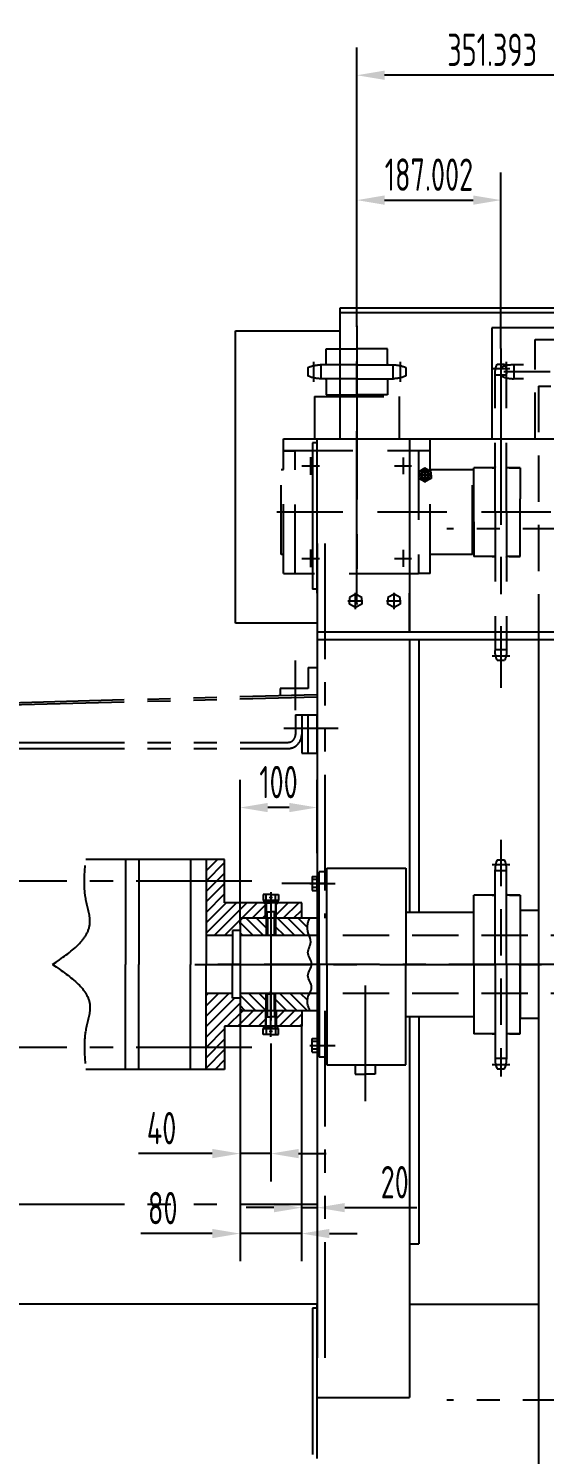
# Model space of a CAD drawing. Header units: millimetres. Extents: x 0 to 10092, y -1 to 7128.
# Drawn here: x 1129 to 1799, y 1166 to 3015 of the extents above; entities that cross this region are included whole.
import ezdxf

# ---------------------------------------------------------------- set-up
doc = ezdxf.new("R2010")
doc.units = ezdxf.units.MM
doc.header["$LTSCALE"] = 120
for name, pattern in [('F', [0.75, 0.5, -0.25]), ('G', [2, 1.25, -0.25, 0.25, -0.25]), ('K', [2.5, 1.25, -0.25, 0.25, -0.25, 0.25, -0.25])]:
    doc.linetypes.add(name, pattern=pattern)
for name, color, linetype in [('01', 7, 'Continuous'), ('02', 1, 'Continuous'), ('04', 2, 'F'), ('05', 4, 'G'), ('07', 6, 'K'), ('08', 1, 'Continuous')]:
    doc.layers.add(name, color=color, linetype=linetype)
doc.styles.get("Standard").update_dxf_attribs({"font": 'isocp', "width": 0.707, "bigfont": 'intecad.shx'})
doc.dimstyles.new('INTE', dxfattribs={"dimscale": 12, "dimtxt": 3.5, "dimasz": 3, "dimexe": 3, "dimexo": 0, "dimgap": 1, "dimtad": 1, "dimdec": 3, "dimdsep": 46, "dimtxsty": 'Standard', "dimcen": 0, "dimclrd": 1, "dimclre": 1, "dimclrt": 3, "dimaunit": 1, "dimadec": 0, "dimazin": 0, "dimtfac": 1, "dimtdec": 3, "dimtmove": 0, "dimatfit": 0, "dimfxl": 3, "dimarcsym": 0})

# ---------------------------------------------------------------- blocks, each defined once
blk = doc.blocks.new('*U59')
at = {"layer": '01'}
for p, q in [((0, 8.9), (-8, 4.3)), ((-8, 4.3), (-8, 0)), ((-8, -4.3), (-8, 0)), ((8, 4.3), (0, 8.9)), ((8, 0), (8, 4.3)), ((0, -8.9), (-8, -4.3)), ((8, -4.3), (0, -8.9)), ((8, 0), (8, -4.3))]:
    blk.add_line(p, q, dxfattribs=at)
blk.add_circle((0, 0), 4, dxfattribs=at)
at = {"layer": '02'}
blk.add_arc((0, 0), 5, 265.8682, 183.1341, dxfattribs=at)
at = {"layer": '05'}
for p, q in [((8.6, 0), (-8.8, 0)), ((0, 9.4), (0, -9.4))]:
    blk.add_line(p, q, dxfattribs=at)
blk = doc.blocks.new('*U60')
at = {"layer": '01'}
for p, q in [((0, 8.8), (-8, 4.2)), ((-8, 4.2), (-8, 0)), ((-8, -4.2), (-8, 0)), ((8, 4.2), (0, 8.8)), ((8, 0), (8, 4.2)), ((8, 0), (8, -4.2)), ((0, -8.8), (-8, -4.2)), ((8, -4.2), (0, -8.8))]:
    blk.add_line(p, q, dxfattribs=at)
at = {"layer": '05'}
for p, q in [((-9.9, 0), (9.3, 0)), ((0, -10.6), (0, 10.2))]:
    blk.add_line(p, q, dxfattribs=at)
blk = doc.blocks.new('retertwe')
at = {"layer": '04', "color": 2, "linetype": 'F', "ltscale": 1.5}
for p, q in [((1934.3, 3921.9), (1934.3, 3698.1)), ((1919.3, 3892.8), (1919.3, 3907.8)), ((1919.3, 3907.8), (1949.3, 3907.8)), ((1921.3, 3892.8), (1921.3, 3907.8)), ((1947.3, 3907.8), (1947.3, 3892.8)), ((1949.3, 3907.8), (1949.3, 3892.8)), ((1928.3, 3898.8), (1941.3, 3898.8)), ((1777.3, 3843.8), (1777.3, 3869.7)), ((1934.3, 3865.7), (1786, 3865.7)), ((1786.9, 3847.8), (1786.9, 3865.7)), ((1895.3, 3877.8), (1934.3, 3877.8)), ((1895.3, 3867), (1895.3, 3877.8)), ((1973.2, 3877.8), (1934.3, 3877.8)), ((1934.3, 3865.7), (2082.5, 3865.7)), ((1973.2, 3867), (1973.2, 3877.8)), ((2081.6, 3847.8), (2081.6, 3865.7)), ((2091.2, 3843.8), (2091.2, 3869.7)), ((1770.2, 3851.2), (1770.2, 3862.5)), ((1934.3, 3847.8), (1786, 3847.8)), ((1895.3, 3846.5), (1895.3, 3826.8)), ((1934.3, 3847.8), (2082.5, 3847.8)), ((1973.2, 3846.5), (1973.2, 3826.8)), ((2098.3, 3851.2), (2098.3, 3862.5)), ((1895.3, 3826.8), (1934.3, 3826.8)), ((1912.3, 3792.8), (1912.3, 3826.8)), ((1934.3, 3826.8), (1973.2, 3826.8)), ((1956.3, 3792.8), (1956.3, 3826.8)), ((1896.9, 3789.8), (1896.9, 3792.8)), ((1896.9, 3792.8), (1934.3, 3792.8)), ((1971.6, 3792.8), (1934.3, 3792.8)), ((1971.6, 3789.8), (1971.6, 3792.8)), ((1934.3, 3789.8), (1896.9, 3789.8)), ((1903.3, 3782.8), (1903.3, 3771.8)), ((1934.3, 3782.8), (1903.3, 3782.8)), ((1903.9, 3784.8), (1903.9, 3789.8)), ((1934.3, 3784.8), (1903.9, 3784.8)), ((1914.3, 3782.8), (1914.3, 3784.8)), ((1934.3, 3789.8), (1971.6, 3789.8)), ((1934.3, 3784.8), (1964.6, 3784.8)), ((1934.3, 3782.8), (1965.3, 3782.8)), ((1954.3, 3782.8), (1954.3, 3784.8)), ((1964.6, 3784.8), (1964.6, 3789.8)), ((1965.3, 3782.8), (1965.3, 3771.8)), ((1903.3, 3757.8), (1903.3, 3771.8)), ((1919.3, 3757.8), (1903.3, 3757.8)), ((1912.8, 3757.8), (1912.8, 3750.8)), ((1949.3, 3757.8), (1965.3, 3757.8)), ((1955.7, 3757.8), (1955.7, 3750.8)), ((1965.3, 3757.8), (1965.3, 3771.8)), ((1895.3, 3734.4), (1895.3, 3750.8)), ((1895.3, 3750.8), (1916.8, 3750.8)), ((1916.8, 3750.8), (1934.3, 3750.8)), ((1973.2, 3750.8), (1934.3, 3750.8)), ((1973.2, 3734.4), (1973.2, 3750.8)), ((1973.2, 3734.4), (1973.2, 3750.8)), ((1865.8, 3718.6), (1865.8, 3729.9)), ((1934.3, 3733.1), (1881.6, 3733.1)), ((1882.4, 3715.1), (1882.4, 3733.1)), ((1934.3, 3733.1), (1986.9, 3733.1)), ((1986.1, 3715.1), (1986.1, 3733.1)), ((2002.8, 3718.6), (2002.8, 3729.9)), ((1934.3, 3715.1), (1881.6, 3715.1)), ((1934.3, 3710.1), (1895.3, 3710.1)), ((1907.9, 3710.1), (1907.9, 3703.1)), ((1907.9, 3703.1), (1958.6, 3703.1)), ((1934.3, 3715.1), (1986.9, 3715.1)), ((1934.3, 3710.1), (1973.2, 3710.1)), ((1958.6, 3703.1), (1958.6, 3710.1))]:
    blk.add_line(p, q, dxfattribs=at)
at = {"layer": '04', "color": 2, "linetype": 'F'}
for p, q in [((1934.3, 3892.8), (1908.8, 3892.8)), ((1908.8, 3892.8), (1908.8, 3877.8)), ((1919.3, 3892.8), (1919.3, 3877.8)), ((1934.3, 3893.8), (1934.3, 3876.7)), ((1934.3, 3892.8), (1959.7, 3892.8)), ((1949.3, 3892.8), (1949.3, 3877.8)), ((1959.7, 3892.8), (1959.7, 3877.8)), ((1908.8, 3877.8), (1934.3, 3877.8)), ((1959.7, 3877.8), (1934.3, 3877.8)), ((2103.6, 3856.8), (1758.8, 3856.8)), ((1903.3, 3782.8), (1903.3, 3769.8)), ((1903.3, 3757.8), (1903.3, 3769.8)), ((1903.3, 3757.8), (1906.2, 3757.8)), ((1906.2, 3757.8), (1934.3, 3757.8)), ((1934.3, 3757.8), (1962.3, 3757.8)), ((1951.8, 3757.8), (1965.3, 3757.8)), ((1965.3, 3757.8), (1965.3, 3769.8)), ((1872.9, 3741.4), (1872.9, 3707.3)), ((1995.6, 3713.8), (1995.6, 3740.5)), ((2009.2, 3724.1), (1859.2, 3724.1)), ((1895.3, 3713.9), (1895.3, 3710.1)), ((1973.2, 3713.9), (1973.2, 3710.1))]:
    blk.add_line(p, q, dxfattribs=at)
at = {"layer": '04', "color": 2, "linetype": 'F', "ltscale": 1.5}
blk.add_circle((1934.3, 3898.8), 3, dxfattribs=at)
for centre, radius, start, end in [((1785.4, 3827.6), 38.1, 89.0858, 113.6226), ((1894, 3867), 1.27, 270, 0), ((1974.5, 3867), 1.27, 180, 270), ((2083.1, 3827.6), 38.1, 66.3599, 90.8982), ((1786, 3885.9), 38.1, 245.3844, 270.0079), ((1894, 3846.5), 1.27, 0, 90), ((1974.5, 3846.5), 1.27, 90, 180), ((2082.5, 3885.9), 38.1, 269.9921, 294.6156), ((1881, 3694.9), 38.2, 89.1366, 113.6054), ((1881.6, 3753.2), 38.1, 245.3844, 270.0079), ((1894, 3734.4), 1.27, 270, 0), ((1974.5, 3734.4), 1.27, 180, 270), ((1987.5, 3695), 38.1, 66.3599, 90.8982), ((1986.9, 3753.2), 38.1, 269.9921, 294.6156), ((1894, 3713.9), 1.27, 0, 90), ((1974.5, 3713.9), 1.27, 90, 180)]:
    blk.add_arc(centre, radius, start, end, dxfattribs=at)
blk = doc.blocks.new('*D107')
at = {"layer": '08', "color": 1, "lineweight": -2}
for p, q in [((5738.8, 1239.9), (5738.8, 563.7)), ((1497.8, 999.3), (1497.8, 563.7)), ((1533.8, 599.7), (5702.8, 599.7))]:
    blk.add_line(p, q, dxfattribs=at)
at = {"layer": '08', "color": 1}
for points in [[(1533.8, 605.7), (1533.8, 593.7), (1497.8, 599.7)], [(5702.8, 605.7), (5702.8, 593.7), (5738.8, 599.7)]]:
    blk.add_solid(points, dxfattribs=at)
at = {"layer": 'Defpoints', "color": 0}
for p in [(5738.8, 1239.9), (1497.8, 999.3), (5738.8, 599.7)]:
    blk.add_point(p, dxfattribs=at)
at = {"layer": '08', "color": 3, "insert": (3618.3, 632.7), "char_height": 42, "attachment_point": 5}
blk.add_mtext('4241', dxfattribs=at)
blk = doc.blocks.new('rerwq')
at = {"layer": '04', "color": 2, "linetype": 'F', "ltscale": 1.5}
for p, q in [((22636, 5292.9), (22676, 5292.9)), ((22636, 5273.2), (22636, 5292.9)), ((22716, 5292.9), (22676, 5292.9)), ((22716, 5273.2), (22716, 5292.9)), ((22493.8, 5273), (22484.2, 5273)), ((22619.6, 5275.9), (22619.6, 5250)), ((22676, 5271.9), (22628.3, 5271.9)), ((22629.1, 5271.9), (22629.1, 5254)), ((22676, 5271.9), (22723.6, 5271.9)), ((22722.8, 5271.9), (22722.8, 5254)), ((22732.3, 5275.9), (22732.3, 5250)), ((22500.5, 5267.1), (22477.6, 5267.1)), ((22481.6, 5080.9), (22481.6, 5260.3)), ((22496.5, 5259.1), (22481.6, 5259.1)), ((22496.5, 5080.9), (22496.5, 5260.3)), ((22612.5, 5268.5), (22612.5, 5257.4)), ((22676, 5254), (22628.3, 5254)), ((22636, 5252.7), (22636, 5232.9)), ((22676, 5254), (22723.6, 5254)), ((22716, 5252.7), (22716, 5232.9)), ((22739.5, 5268.5), (22739.5, 5257.4)), ((22636, 5232.9), (22676, 5232.9)), ((22696.2, 5232.9), (22643.5, 5232.9)), ((22656, 5232.9), (22656, 5230.9)), ((22716, 5232.9), (22676, 5232.9)), ((22696, 5232.9), (22696, 5230.9)), ((22621, 5230.9), (22621, 5175.9)), ((22731, 5230.9), (22621, 5230.9)), ((22731, 5230.9), (22731, 5175.9)), ((22581, 5001.4), (22581, 5175.9)), ((22771, 5160.9), (22581, 5160.9)), ((22581, 5160.4), (22596, 5160.4)), ((22596, 5160.9), (22596, 5000.9)), ((22755.5, 5175.9), (22596.5, 5175.9)), ((22756, 5000.9), (22756, 5160.9)), ((22771, 5160.4), (22756, 5160.4)), ((22771, 5001.4), (22771, 5175.9)), ((22478.1, 5138.4), (22464, 5138.4)), ((22464, 5138.4), (22464, 5098.4)), ((22464, 5138.4), (22480.6, 5138.4)), ((22500.5, 5138.4), (22497.6, 5138.4)), ((22497.6, 5138.4), (22524, 5138.4)), ((22524, 5093.5), (22524, 5138.4)), ((22526, 5135.9), (22581, 5135.9)), ((22526, 5025.9), (22526, 5135.9)), ((22771, 5135.9), (22774, 5135.9)), ((22774, 5025.9), (22774, 5135.9)), ((22464, 5063.4), (22464, 5098.4)), ((22524, 5100.9), (22526, 5100.9)), ((22524, 5060.9), (22524, 5100.9)), ((22424, 5080.9), (22779.9, 5080.9)), ((22481.6, 5080.9), (22481.6, 4901.6)), ((22496.5, 5080.9), (22496.5, 4901.6)), ((22524, 5068.3), (22524, 5023.4)), ((22464, 5023.4), (22464, 5063.4)), ((22524, 5060.9), (22526, 5060.9)), ((22478.1, 5023.4), (22464, 5023.4)), ((22464, 5023.4), (22480.6, 5023.4)), ((22500.5, 5023.4), (22497.6, 5023.4)), ((22497.6, 5023.4), (22524, 5023.4)), ((22526, 5025.9), (22581, 5025.9)), ((22771, 5025.9), (22774, 5025.9)), ((22581, 5001.4), (22596, 5001.4)), ((22596, 5000.9), (22756, 5000.9)), ((22771, 5001.4), (22756, 5001.4)), ((22496.5, 4902.8), (22481.6, 4902.8)), ((22500.5, 4894.8), (22477.6, 4894.8)), ((22493.8, 4888.9), (22484.2, 4888.9))]:
    blk.add_line(p, q, dxfattribs=at)
at = {"layer": '04', "color": 2, "linetype": 'F'}
for p, q in [((22771, 5175.9), (22581, 5175.9)), ((22627, 5140.9), (22605, 5140.9)), ((22616, 5151.9), (22616, 5130)), ((22747.4, 5140.9), (22724.5, 5140.9)), ((22736, 5152.4), (22736, 5129.5)), ((22616, 5031.9), (22616, 5010)), ((22736, 5032.4), (22736, 5009.5)), ((22627, 5020.9), (22605, 5020.9)), ((22747.4, 5020.9), (22724.5, 5020.9))]:
    blk.add_line(p, q, dxfattribs=at)
at = {"layer": '04', "color": 2, "linetype": 'F', "ltscale": 1.5}
for centre, radius, start, end in [((22512.1, 5260.7), 30.5, 156.2157, 180.7661), ((22466.1, 5260.3), 30.5, 359.9907, 24.614), ((22628.3, 5233.8), 38.1, 90.0023, 114.6269), ((22634.7, 5273.2), 1.27, 270, 0), ((22717.2, 5273.2), 1.27, 180, 270), ((22723.6, 5233.8), 38.1, 65.3721, 89.9966), ((22628.3, 5292.1), 38.1, 245.3757, 270), ((22634.7, 5252.7), 1.27, 0, 90), ((22717.2, 5252.7), 1.27, 90, 180), ((22723.6, 5292.1), 38.1, 270, 294.6243), ((22480.6, 5139.5), 1.02, 270, 0), ((22497.6, 5139.5), 1.02, 180, 270), ((22480.6, 5022.4), 1.02, 0, 90), ((22497.6, 5022.4), 1.02, 90, 180), ((22512.1, 4901.2), 30.5, 179.2339, 203.7843), ((22466.1, 4901.6), 30.5, 335.386, 0.0093)]:
    blk.add_arc(centre, radius, start, end, dxfattribs=at)
at = {"layer": '05', "color": 4, "linetype": 'G', "ltscale": 1.5}
for p, q in [((22676, 4961.1), (22676, 5322.5)), ((22676, 5322.5), (22676, 4961.1)), ((22489, 5293.2), (22489, 4879.3)), ((22489, 5289.4), (22489, 4853))]:
    blk.add_line(p, q, dxfattribs=at)
blk = doc.blocks.new('*D109')
at = {"layer": '08', "color": 1, "lineweight": -2}
for p, q in [((1555.4, 2629.5), (1555.4, 2990.4)), ((1906.8, 2692.5), (1906.8, 2990.4)), ((1870.8, 2954.4), (1591.4, 2954.4))]:
    blk.add_line(p, q, dxfattribs=at)
at = {"layer": '08', "color": 1}
for points in [[(1591.4, 2960.4), (1591.4, 2948.4), (1555.4, 2954.4)], [(1870.8, 2960.4), (1870.8, 2948.4), (1906.8, 2954.4)]]:
    blk.add_solid(points, dxfattribs=at)
at = {"layer": 'Defpoints', "color": 0}
for p in [(1555.4, 2954.4), (1906.8, 2692.5), (1555.4, 2629.5)]:
    blk.add_point(p, dxfattribs=at)
at = {"layer": '08', "color": 3, "insert": (1731.1, 2987.4), "char_height": 42, "attachment_point": 5}
blk.add_mtext('351.393', dxfattribs=at)
blk = doc.blocks.new('*D114')
at = {"layer": '08', "color": 1, "lineweight": -2}
for p, q in [((1555.4, 2746.4), (1555.4, 2828.5)), ((1742.5, 2600.2), (1742.5, 2828.5)), ((1591.4, 2792.5), (1706.5, 2792.5))]:
    blk.add_line(p, q, dxfattribs=at)
at = {"layer": '08', "color": 1}
for points in [[(1591.4, 2798.5), (1591.4, 2786.5), (1555.4, 2792.5)], [(1706.5, 2798.5), (1706.5, 2786.5), (1742.5, 2792.5)]]:
    blk.add_solid(points, dxfattribs=at)
at = {"layer": 'Defpoints', "color": 0}
for p in [(1742.5, 2792.5), (1555.4, 2746.4), (1742.5, 2600.2)]:
    blk.add_point(p, dxfattribs=at)
at = {"layer": '08', "color": 3, "insert": (1649, 2825.5), "char_height": 42, "attachment_point": 5}
blk.add_mtext('187.002', dxfattribs=at)
blk = doc.blocks.new('*D129')
at = {"layer": '08', "color": 1, "lineweight": -2}
for p, q in [((1483.8, 1721.4), (1483.8, 1450.1)), ((1503.8, 1693.6), (1503.8, 1450.1)), ((1447.8, 1486.1), (1411.8, 1486.1)), ((1483.8, 1486.1), (1503.8, 1486.1)), ((1539.8, 1486.1), (1633.3, 1486.1))]:
    blk.add_line(p, q, dxfattribs=at)
at = {"layer": '08', "color": 1}
for points in [[(1447.8, 1492.1), (1447.8, 1480.1), (1483.8, 1486.1)], [(1539.8, 1492.1), (1539.8, 1480.1), (1503.8, 1486.1)]]:
    blk.add_solid(points, dxfattribs=at)
at = {"layer": 'Defpoints', "color": 0}
for p in [(1483.8, 1721.4), (1503.8, 1693.6), (1503.8, 1486.1)]:
    blk.add_point(p, dxfattribs=at)
at = {"layer": '08', "color": 3, "insert": (1604.6, 1519.1), "char_height": 42, "attachment_point": 5}
blk.add_mtext('20', dxfattribs=at)
blk = doc.blocks.new('*D130')
at = {"layer": '02', "color": 1, "linetype": 'Continuous', "lineweight": -2}
for p, q in [((1403.8, 1741.4), (1403.8, 1416.5)), ((1483.8, 1649.9), (1483.8, 1416.5)), ((1367.8, 1452.5), (1275.2, 1452.5)), ((1483.8, 1452.5), (1403.8, 1452.5)), ((1519.8, 1452.5), (1555.8, 1452.5))]:
    blk.add_line(p, q, dxfattribs=at)
at = {"layer": '02', "color": 1, "linetype": 'Continuous'}
for points in [[(1367.8, 1458.5), (1367.8, 1446.5), (1403.8, 1452.5)], [(1519.8, 1458.5), (1519.8, 1446.5), (1483.8, 1452.5)]]:
    blk.add_solid(points, dxfattribs=at)
at = {"layer": 'Defpoints', "color": 0, "linetype": 'Continuous'}
for p in [(1403.8, 1741.4), (1483.8, 1649.9), (1403.8, 1452.5)]:
    blk.add_point(p, dxfattribs=at)
at = {"layer": '02', "color": 3, "linetype": 'Continuous', "insert": (1303.5, 1485.5), "char_height": 42, "attachment_point": 5}
blk.add_mtext('80', dxfattribs=at)
blk = doc.blocks.new('*D131')
at = {"layer": '08', "color": 1, "lineweight": -2}
for p, q in [((1443.8, 1689.5), (1443.8, 1520.2)), ((1403.8, 1651.3), (1403.8, 1520.2)), ((1367.8, 1556.2), (1272.2, 1556.2)), ((1443.8, 1556.2), (1403.8, 1556.2)), ((1479.8, 1556.2), (1515.8, 1556.2))]:
    blk.add_line(p, q, dxfattribs=at)
at = {"layer": '08', "color": 1}
for points in [[(1367.8, 1562.2), (1367.8, 1550.2), (1403.8, 1556.2)], [(1479.8, 1562.2), (1479.8, 1550.2), (1443.8, 1556.2)]]:
    blk.add_solid(points, dxfattribs=at)
at = {"layer": 'Defpoints', "color": 0}
for p in [(1443.8, 1689.5), (1403.8, 1651.3), (1403.8, 1556.2)]:
    blk.add_point(p, dxfattribs=at)
at = {"layer": '08', "color": 3, "insert": (1302, 1589.2), "char_height": 42, "attachment_point": 5}
blk.add_mtext('40', dxfattribs=at)
blk = doc.blocks.new('*D190')
at = {"layer": '08', "color": 1, "lineweight": -2}
for p, q in [((1403.8, 1853.8), (1403.8, 2040.9)), ((1503.8, 1945.7), (1503.8, 2040.9)), ((1467.8, 2004.9), (1439.8, 2004.9))]:
    blk.add_line(p, q, dxfattribs=at)
at = {"layer": '08', "color": 1}
for points in [[(1439.8, 2010.9), (1439.8, 1998.9), (1403.8, 2004.9)], [(1467.8, 2010.9), (1467.8, 1998.9), (1503.8, 2004.9)]]:
    blk.add_solid(points, dxfattribs=at)
at = {"layer": 'Defpoints', "color": 0}
for p in [(1403.8, 2004.9), (1503.8, 1945.7), (1403.8, 1853.8)]:
    blk.add_point(p, dxfattribs=at)
at = {"layer": '08', "color": 3, "insert": (1453.8, 2037.9), "char_height": 42, "attachment_point": 5}
blk.add_mtext('100', dxfattribs=at)

msp = doc.modelspace()

# ---------------------------------------------------------------- hatches: boundary and pattern name
at = {"layer": '07', "linetype": 'K'}
h = msp.add_hatch(dxfattribs=at)
h.set_pattern_fill('LINE', color=6, scale=3, angle=45, style=0)
h.set_pattern_definition([(45, (5688.278, -1925.135), (-6.735192, 6.735192), [])])
h.paths.add_polyline_path([(1403.8418, 1861.4126), (1436.8418, 1861.4126), (1436.8418, 1881.4126), (1383.8418, 1881.4126), (1383.8418, 1909.2692), (1359.7695, 1909.2692), (1359.7695, 1838.9126), (1393.8418, 1838.9126), (1393.8418, 1845.2471), (1403.8418, 1845.2471)])
h.paths.add_polyline_path([(1483.8418, 1861.4126), (1483.8418, 1881.4126), (1450.8418, 1881.4126), (1450.8418, 1861.4126)])
h.paths.add_polyline_path([(1359.7695, 1909.2692), (1383.8418, 1909.2692), (1383.8418, 1937.7105), (1359.7695, 1937.7105)])
h.paths.add_polyline_path([(1393.8418, 1757.5727), (1393.8418, 1763.9072), (1359.7695, 1763.9072), (1359.7695, 1693.5506), (1383.8418, 1693.5506), (1383.8418, 1721.4072), (1436.8418, 1721.4072), (1436.8418, 1741.4072), (1403.8418, 1741.4072), (1403.8418, 1757.5727)])
h.paths.add_polyline_path([(1450.8418, 1741.4072), (1450.8418, 1721.4072), (1453.0418, 1721.4072), (1483.8418, 1721.4072), (1483.8418, 1741.4072)])
h.paths.add_polyline_path([(1383.8418, 1693.5506), (1359.7695, 1693.5506), (1359.7695, 1665.1093), (1383.8418, 1665.1093)])
h = msp.add_hatch(dxfattribs=at)
h.set_pattern_fill('ANSI31', color=6, scale=3, angle=90, style=0)
h.paths.add_polyline_path([(1437.8418, 1861.4126), (1406.8418, 1861.4126), (1403.8418, 1858.4126), (1403.8418, 1838.9126), (1437.8418, 1838.9126)])
h.paths.add_polyline_path([(1491.2775, 1851.9522), (1492.2314, 1856.6081), (1494.1083, 1861.4126), (1449.8418, 1861.4126), (1449.8418, 1839.5126), (1449.8418, 1838.9126), (1493.5026, 1838.9126), (1492.6908, 1841.0313), (1491.7462, 1844.237), (1491.1954, 1847.8529)])
h.paths.add_polyline_path([(1437.8418, 1763.3072), (1437.8418, 1763.9072), (1403.8418, 1763.9072), (1403.8418, 1744.4072), (1406.8418, 1741.4072), (1437.8418, 1741.4072)])
h.paths.add_polyline_path([(1491.2533, 1753.2529), (1491.2962, 1755.6392), (1491.7005, 1757.9269), (1492.3932, 1760.1121), (1493.2686, 1762.2093), (1494.0678, 1763.9072), (1449.8418, 1763.9072), (1449.8418, 1741.4072), (1483.8418, 1741.4072), (1494.5274, 1741.4072), (1494.2976, 1741.9006), (1493.8407, 1742.9551), (1493.2453, 1744.4738), (1492.6002, 1746.3599), (1491.994, 1748.5163), (1491.5155, 1750.8463)])

# ---------------------------------------------------------------- linework, layer by layer
at = {"layer": '01', "color": 7, "linetype": 'Continuous'}
for p, q in [((1533.8418, 2652.9099), (5708.8418, 2652.9099)), ((1533.8418, 2646.9099), (5708.8418, 2646.9099)), ((2082.8418, 2626.9099), (1730.8418, 2626.9099)), ((1730.8418, 2626.9099), (1730.8418, 2482.9099)), ((1397.8418, 2243.9605), (1397.8418, 2623.0962)), ((1397.8418, 2623.0962), (1533.8418, 2623.0962)), ((1503.8418, 2482.9099), (5738.8418, 2482.9099)), ((1623.8418, 2482.9099), (1623.8418, 2232.9099)), ((1503.8418, 2287.9099), (1497.8418, 2287.9099)), ((1623.8418, 2232.9099), (1623.8418, 2282.9099)), ((1503.8418, 2243.9605), (1397.8418, 2243.9605)), ((1635.8418, 2222.9099), (1635.8418, 1869.4126)), ((1791.3418, 2222.4099), (1791.3418, 1801.4099)), ((1516.3389, 1926.4099), (1618.8418, 1926.4099)), ((1516.3389, 1801.4099), (1516.3389, 1926.4099)), ((1618.8418, 1926.4099), (1618.8418, 1801.4099)), ((1734.8793, 1801.4099), (1734.8793, 1924.2099)), ((1734.8793, 1923.0391), (1749.8418, 1923.0391)), ((1737.6489, 1936.9099), (1747.2531, 1936.9099)), ((1749.8418, 1801.4099), (1749.8418, 1924.2099)), ((1494.2739, 1906.4126), (1527.2878, 1906.4126)), ((1497.3389, 1915.2976), (1503.7389, 1915.2976)), ((1497.3389, 1915.2976), (1497.3389, 1897.5276)), ((1503.7389, 1911.4126), (1497.3389, 1911.4126)), ((1503.7389, 1897.5276), (1503.7389, 1915.2976)), ((1503.7389, 1914.1126), (1506.3389, 1914.1126)), ((1516.3389, 1921.4126), (1506.3389, 1921.4126)), ((1506.3389, 1801.4099), (1506.3389, 1921.4126)), ((1503.7389, 1901.4126), (1497.3389, 1901.4126)), ((1497.3389, 1897.5276), (1503.7389, 1897.5276)), ((1503.7389, 1898.7126), (1506.3389, 1898.7126)), ((1707.4491, 1801.4099), (1707.4491, 1891.4126)), ((1733.8633, 1891.4126), (1707.4491, 1891.4126)), ((1767.4491, 1891.4126), (1750.8578, 1891.4126)), ((1753.3578, 1891.4126), (1767.4491, 1891.4126)), ((1767.4491, 1891.4126), (1767.4491, 1801.4099)), ((1618.8418, 1869.4126), (1707.4491, 1869.4126)), ((1791.3418, 1871.4126), (1767.4491, 1871.4126)), ((1506.3389, 1861.4126), (1406.8418, 1861.4126)), ((1493.5026, 1838.9126), (1403.8418, 1838.9126)), ((1506.3389, 1801.4099), (1506.3389, 1681.4072)), ((1516.3389, 1801.4099), (1516.3389, 1671.4099)), ((1618.8418, 1671.4099), (1618.8418, 1801.4099)), ((1707.4491, 1801.4099), (1707.4491, 1711.4072)), ((1734.8793, 1801.4099), (1734.8793, 1678.6099)), ((1749.8418, 1801.4099), (1749.8418, 1678.6099)), ((1767.4491, 1801.4099), (1767.4491, 1731.4072)), ((1767.4491, 1711.4072), (1767.4491, 1801.4099)), ((1791.3418, 1801.4099), (1791.3418, 1051.4099)), ((1707.4491, 1733.4072), (1618.8418, 1733.4072)), ((1635.8418, 1733.4072), (1635.8418, 1439.3346)), ((1791.3418, 1731.4072), (1767.4491, 1731.4072)), ((1503.7389, 1705.2922), (1503.7389, 1687.5222)), ((1503.7389, 1704.1072), (1506.3389, 1704.1072)), ((1733.8633, 1711.4072), (1707.4491, 1711.4072)), ((1730.9315, 1711.4072), (1733.8633, 1711.4072)), ((1767.4491, 1711.4072), (1750.8578, 1711.4072)), ((1753.3578, 1711.4072), (1767.4491, 1711.4072)), ((1503.7389, 1688.7072), (1506.3389, 1688.7072)), ((1516.3389, 1681.4072), (1506.3389, 1681.4072)), ((1516.3389, 1671.4099), (1618.8418, 1671.4099)), ((1553.3131, 1671.4099), (1553.3131, 1659.0519)), ((1579.3647, 1671.4099), (1579.3647, 1659.0519)), ((1734.8793, 1679.7807), (1749.8418, 1679.7807)), ((1737.6489, 1665.9099), (1747.2531, 1665.9099)), ((1553.3131, 1659.0519), (1566.3389, 1659.0519)), ((1579.3647, 1659.0519), (1566.3389, 1659.0519)), ((1623.8418, 1439.3346), (1635.8418, 1439.3346)), ((1503.8418, 1360.9136), (703.8418, 1360.9136)), ((1623.8418, 1360.9136), (1791.3418, 1360.9136)), ((1503.8418, 1239.9136), (1623.8418, 1239.9136))]:
    msp.add_line(p, q, dxfattribs=at)
at = {"layer": '01'}
for p, q in [((1533.8418, 2482.9099), (1533.8418, 2652.9099)), ((1503.8418, 2477.9099), (1497.8418, 2477.9099)), ((1497.8418, 2477.9099), (1497.8418, 2287.9099)), ((1503.8418, 2282.9099), (1503.8418, 2482.9099)), ((1503.8418, 2482.9099), (1533.8418, 2482.9099)), ((1503.8418, 2282.9099), (1503.8418, 1360.9136)), ((1503.8418, 2232.9099), (5738.8418, 2232.9099)), ((1503.8418, 2222.9099), (5738.8418, 2222.9099)), ((1623.8418, 2222.9099), (1623.8418, 1869.4126)), ((1403.8418, 1858.4126), (1406.8418, 1861.4126)), ((1403.8418, 1858.4126), (1403.8418, 1744.4072)), ((1493.1337, 1763.9072), (1403.8418, 1763.9072)), ((1406.8418, 1741.4072), (1403.8418, 1744.4072)), ((1506.3389, 1741.4072), (1406.8418, 1741.4072)), ((1623.8418, 1733.4072), (1623.8418, 1239.9136)), ((1497.3389, 1705.2922), (1503.7389, 1705.2922)), ((1497.3389, 1687.5222), (1497.3389, 1705.2922)), ((1503.7389, 1701.4072), (1497.3389, 1701.4072)), ((1503.7389, 1691.4072), (1497.3389, 1691.4072)), ((1497.3389, 1687.5222), (1503.7389, 1687.5222)), ((1503.8418, 1355.9136), (1497.8418, 1355.9136)), ((1497.8418, 1355.9136), (1497.8418, 1165.9136)), ((1503.8418, 1160.9136), (1503.8418, 1360.9136))]:
    msp.add_line(p, q, dxfattribs=at)
msp.add_circle((1643.8418, 2435.9099), 6, dxfattribs=at)
at = {"layer": '01', "color": 7, "linetype": 'Continuous'}
for centre, radius, start, end in [((1765.3593, 1924.2149), 30.48, 155.3859545, 180.0093386), ((1719.3618, 1924.6175), 30.48, 359.2338808, 23.7843), ((1750.8578, 1892.4286), 1.016, 180, 270), ((1733.8633, 1710.3912), 1.016, 0, 90), ((1750.8578, 1710.3912), 1.016, 90, 180), ((1765.3593, 1678.6049), 30.48, 179.9906614, 204.6140455), ((1719.3618, 1678.2023), 30.48, 336.2157, 0.7661192)]:
    msp.add_arc(centre, radius, start, end, dxfattribs=at)
at = {"layer": '02'}
msp.add_lwpolyline([(1494.5274, 1741.4072), (1494.2976, 1741.9006), (1493.8407, 1742.9551), (1493.2453, 1744.4738), (1492.6002, 1746.3599), (1491.994, 1748.5163), (1491.5155, 1750.8463), (1491.2533, 1753.2529), (1491.2962, 1755.6392), (1491.7005, 1757.9269), (1492.3932, 1760.1121), (1493.2686, 1762.2093), (1494.2214, 1764.2333), (1495.146, 1766.1988), (1495.9371, 1768.1202), (1496.489, 1770.0124), (1496.6965, 1771.8899), (1496.4902, 1773.765), (1495.9464, 1775.6401), (1495.1777, 1777.5152), (1494.2964, 1779.3903), (1493.4151, 1781.2654), (1492.6463, 1783.1404), (1492.1025, 1785.0155), (1491.8963, 1786.8906), (1492.1025, 1788.7657), (1492.6463, 1790.6408), (1493.4151, 1792.5159), (1494.2964, 1794.391), (1495.1777, 1796.266), (1495.9464, 1798.1411), (1496.4902, 1800.0162), (1496.6965, 1801.8913), (1496.4902, 1803.7664), (1495.9464, 1805.6415), (1495.1777, 1807.5166), (1494.2964, 1809.3916), (1493.4151, 1811.2667), (1492.6463, 1813.1418), (1492.1025, 1815.0169), (1491.8963, 1816.892), (1492.1002, 1818.7695), (1492.6275, 1820.6617), (1493.3518, 1822.5832), (1494.1464, 1824.5486), (1494.8847, 1826.5726), (1495.4402, 1828.6699), (1495.6863, 1830.855), (1495.4964, 1833.1427), (1494.805, 1835.5574), (1493.7901, 1838.1625), (1492.6908, 1841.0313), (1491.7462, 1844.237), (1491.1954, 1847.8529), (1491.2775, 1851.9522), (1492.2314, 1856.6081), (1494.2964, 1861.894)], dxfattribs=at)
at = {"layer": '04', "color": 2, "linetype": 'F'}
for p, q in [((1786.8418, 2611.9099), (2026.8418, 2611.9099)), ((1786.8418, 2482.9099), (1786.8418, 2611.9099)), ((1791.3418, 2551.4099), (1807.3418, 2551.4099)), ((1791.3418, 2551.4099), (1791.3418, 2222.4099)), ((1742.451, 1963.0863), (1742.451, 1656.2648)), ((1730.8793, 1930.9791), (1753.8418, 1930.9791)), ((1730.9315, 1891.4126), (1733.8633, 1891.4126)), ((2047.3418, 1838.9126), (1406.8418, 1838.9126)), ((2047.3418, 1763.9072), (1406.8418, 1763.9072)), ((1730.8793, 1671.8407), (1753.8418, 1671.8407))]:
    msp.add_line(p, q, dxfattribs=at)
msp.add_arc((1733.8633, 1892.4286), 1.016, 270, 0, dxfattribs=at)
at = {"layer": '05'}
for p, q in [((5521.0357, 2366.4099), (1672.139, 2366.4099)), ((1419.0429, 1909.2692), (1004.9013, 1909.2692)), ((1345.3202, 1801.4099), (5839.6138, 1801.4099)), ((1419.0429, 1693.5506), (1004.9013, 1693.5506)), ((1494.2739, 1696.4072), (1527.2878, 1696.4072)), ((5521.0357, 1236.4099), (1672.139, 1236.4099))]:
    msp.add_line(p, q, dxfattribs=at)
at = {"layer": '05', "color": 4, "linetype": 'G'}
for p, q in [((1475.7498, 2131.0029), (1475.7498, 2195.4506)), ((1516.3389, 1906.4126), (1458.0514, 1906.4126)), ((5904.9651, 1801.4099), (1365.1951, 1801.4099)), ((1566.3389, 1774.2373), (1566.3389, 1608.0764))]:
    msp.add_line(p, q, dxfattribs=at)
at = {"layer": '07', "color": 6, "linetype": 'K'}
for p, q in [((1503.8418, 2347.3781), (1503.8418, 1861.4126)), ((1513.8418, 2347.3781), (1513.8418, 1861.4126)), ((1492.3467, 2186.5343), (1492.3467, 2159.2174)), ((1492.3467, 2186.5343), (1503.8418, 2186.5343)), ((503.8418, 2125.0711), (1503.8418, 2151.4099)), ((503.8418, 2122.07), (1503.9208, 2148.4109)), ((1492.3467, 2159.2174), (1456.0178, 2159.2174)), ((1456.0178, 2159.2174), (1456.0178, 2150.1503)), ((1475.8418, 2125.001), (1475.8418, 2099.4099)), ((1475.8418, 2125.001), (1503.8418, 2125.001)), ((1483.8418, 2125.001), (1483.8418, 2075.3552)), ((1491.8418, 2125.001), (1491.8418, 2075.3552)), ((1503.8418, 2075.3552), (1503.8418, 2125.001)), ((503.8418, 2089.4099), (1465.8418, 2089.4099)), ((503.8418, 2081.4099), (1465.8418, 2081.4099)), ((1483.8418, 2075.3552), (1503.8418, 2075.3552)), ((1255.268, 1937.7105), (1203.7876, 1937.7105)), ((1272.5845, 1937.7105), (1255.268, 1937.7105)), ((1255.268, 1937.7105), (1255.268, 1801.4099)), ((1339.6518, 1937.7105), (1272.5845, 1937.7105)), ((1272.5845, 1937.7105), (1272.5845, 1801.4099)), ((1359.7695, 1937.7105), (1339.6518, 1937.7105)), ((1339.6518, 1937.7105), (1339.6518, 1801.4099)), ((1383.8418, 1937.7105), (1359.7695, 1937.7105)), ((1359.7695, 1937.7105), (1359.7695, 1801.4099)), ((1383.8418, 1881.4126), (1383.8418, 1937.7105)), ((1383.8418, 1881.4126), (1383.8418, 1937.7105)), ((1433.8268, 1892.0126), (1433.8268, 1884.5126)), ((1443.8418, 1892.0126), (1433.8268, 1892.0126)), ((1437.8418, 1884.5126), (1437.8418, 1892.0126)), ((1443.8418, 1895.0776), (1443.8418, 1835.9637)), ((1443.8418, 1892.0126), (1453.8568, 1892.0126)), ((1443.8418, 1886.6093), (1443.8418, 1879.3169)), ((1449.8418, 1884.5126), (1449.8418, 1892.0126)), ((1453.8568, 1892.0126), (1453.8568, 1884.5126)), ((1483.8418, 1881.4126), (1383.8418, 1881.4126)), ((1483.8418, 1881.4126), (1383.8418, 1881.4126)), ((1433.8268, 1884.5126), (1443.8418, 1884.5126)), ((1434.6418, 1884.5126), (1434.6418, 1881.4126)), ((1443.8418, 1884.5126), (1434.6418, 1884.5126)), ((1434.6418, 1881.4126), (1443.8418, 1881.4126)), ((1436.8418, 1861.4126), (1436.8418, 1881.4126)), ((1437.8418, 1884.5126), (1437.8418, 1839.5126)), ((1437.8418, 1869.515), (1443.8418, 1869.515)), ((1439.0418, 1839.5126), (1439.0418, 1869.515)), ((1443.8418, 1884.5126), (1442.052, 1881.4126)), ((1453.8568, 1884.5126), (1443.8418, 1884.5126)), ((1443.8418, 1881.4126), (1445.6316, 1884.5126)), ((1443.8418, 1884.5126), (1453.0418, 1884.5126)), ((1453.0418, 1881.4126), (1443.8418, 1881.4126)), ((1443.8418, 1878.7845), (1443.8418, 1689.5301)), ((1443.8418, 1878.7845), (1443.8418, 1714.5332)), ((1449.8418, 1869.515), (1443.8418, 1869.515)), ((1448.6418, 1839.5126), (1448.6418, 1869.515)), ((1449.8418, 1884.5126), (1449.8418, 1839.5126)), ((1450.8418, 1861.4126), (1450.8418, 1881.4126)), ((1453.0418, 1884.5126), (1453.0418, 1881.4126)), ((1483.8418, 1861.4126), (1483.8418, 1881.4126)), ((1403.8418, 1861.4126), (1403.8418, 1741.4072)), ((1483.8418, 1861.4126), (1403.8418, 1861.4126)), ((1437.8418, 1861.4126), (1437.8418, 1838.9126)), ((1437.8418, 1861.4126), (1437.8418, 1838.9126)), ((1439.3418, 1861.4126), (1439.3418, 1838.9126)), ((1439.3418, 1861.4126), (1439.3418, 1838.9126)), ((1448.3418, 1861.4126), (1448.3418, 1838.9126)), ((1448.3418, 1861.4126), (1448.3418, 1838.9126)), ((1449.8418, 1861.4126), (1449.8418, 1838.9126)), ((1449.8418, 1861.4126), (1449.8418, 1838.9126)), ((1393.8418, 1838.9126), (1359.7695, 1838.9126)), ((1403.8418, 1845.2471), (1393.8418, 1845.2471)), ((1393.8418, 1845.2471), (1393.8418, 1801.4099)), ((1437.8418, 1839.5126), (1443.8418, 1839.5126)), ((1449.8418, 1839.5126), (1443.8418, 1839.5126)), ((1255.268, 1665.1093), (1255.268, 1801.4099)), ((1272.5845, 1665.1093), (1272.5845, 1801.4099)), ((1339.6518, 1665.1093), (1339.6518, 1801.4099)), ((1359.7695, 1665.1093), (1359.7695, 1801.4099)), ((1393.8418, 1757.5727), (1393.8418, 1801.4099)), ((1393.8418, 1763.9072), (1359.7695, 1763.9072)), ((1403.8418, 1757.5727), (1393.8418, 1757.5727)), ((1437.8418, 1741.4072), (1437.8418, 1763.9072)), ((1437.8418, 1741.4072), (1437.8418, 1763.9072)), ((1437.8418, 1718.3072), (1437.8418, 1763.3072)), ((1437.8418, 1763.3072), (1443.8418, 1763.3072)), ((1439.0418, 1763.3072), (1439.0418, 1733.3048)), ((1439.3418, 1741.4072), (1439.3418, 1763.9072)), ((1439.3418, 1741.4072), (1439.3418, 1763.9072)), ((1443.8418, 1707.7422), (1443.8418, 1766.8561)), ((1449.8418, 1763.3072), (1443.8418, 1763.3072)), ((1448.3418, 1741.4072), (1448.3418, 1763.9072)), ((1448.3418, 1741.4072), (1448.3418, 1763.9072)), ((1448.6418, 1763.3072), (1448.6418, 1733.3048)), ((1449.8418, 1741.4072), (1449.8418, 1763.9072)), ((1449.8418, 1741.4072), (1449.8418, 1763.9072)), ((1449.8418, 1718.3072), (1449.8418, 1763.3072)), ((1436.8418, 1741.4072), (1436.8418, 1721.4072)), ((1450.8418, 1741.4072), (1450.8418, 1721.4072)), ((1483.8418, 1741.4072), (1483.8418, 1721.4072)), ((1503.8418, 1741.4072), (1503.8418, 1278.7185)), ((1513.8418, 1741.4072), (1513.8418, 1278.7185)), ((1483.8418, 1721.4072), (1383.8418, 1721.4072)), ((1383.8418, 1721.4072), (1383.8418, 1665.1093)), ((1434.6418, 1721.4072), (1443.8418, 1721.4072)), ((1434.6418, 1718.3072), (1434.6418, 1721.4072)), ((1437.8418, 1733.3048), (1443.8418, 1733.3048)), ((1443.8418, 1718.3072), (1442.052, 1721.4072)), ((1449.8418, 1733.3048), (1443.8418, 1733.3048)), ((1443.8418, 1716.2105), (1443.8418, 1723.5029)), ((1453.0418, 1721.4072), (1443.8418, 1721.4072)), ((1443.8418, 1721.4072), (1445.6316, 1718.3072)), ((1453.0418, 1718.3072), (1453.0418, 1721.4072)), ((1433.8268, 1710.8072), (1433.8268, 1718.3072)), ((1433.8268, 1718.3072), (1443.8418, 1718.3072)), ((1443.8418, 1710.8072), (1433.8268, 1710.8072)), ((1443.8418, 1718.3072), (1434.6418, 1718.3072)), ((1437.8418, 1718.3072), (1437.8418, 1710.8072)), ((1453.8568, 1718.3072), (1443.8418, 1718.3072)), ((1443.8418, 1718.3072), (1453.0418, 1718.3072)), ((1443.8418, 1710.8072), (1453.8568, 1710.8072)), ((1449.8418, 1718.3072), (1449.8418, 1710.8072)), ((1453.8568, 1710.8072), (1453.8568, 1718.3072)), ((1255.268, 1665.1093), (1203.7876, 1665.1093)), ((1272.5845, 1665.1093), (1255.268, 1665.1093)), ((1339.6518, 1665.1093), (1272.5845, 1665.1093)), ((1359.7695, 1665.1093), (1339.6518, 1665.1093)), ((1383.8418, 1665.1093), (1359.7695, 1665.1093)), ((503.8418, 1490.4099), (1503.8418, 1490.4099))]:
    msp.add_line(p, q, dxfattribs=at)
at = {"layer": '07'}
msp.add_line((1460.7324, 2107.6171), (1531.2459, 2107.6171), dxfattribs=at)
at = {"layer": '07', "color": 6, "linetype": 'K'}
for centre in [(1443.8418, 1888.2126), (1443.8418, 1714.6072)]:
    msp.add_circle(centre, 1, dxfattribs=at)
for radius in [10, 18]:
    msp.add_arc((1465.8418, 2099.4099), radius, 270, 0, dxfattribs=at)
for points in [[(1160.5087, 1801.4099), (1209.0655, 1856.7677), (1203.7876, 1885.2398), (1203.7876, 1937.7105)], [(1160.5087, 1801.4099), (1209.0655, 1746.0521), (1203.7876, 1717.58), (1203.7876, 1665.1093)]]:
    msp.add_spline(points, degree=3, dxfattribs=at)

# ---------------------------------------------------------------- block references
at = {"layer": '01'}
for name, p in [('*U59', (1643.8418, 2435.9099)), ('*U60', (1553.8418, 2272.9099)), ('*U60', (1603.8418, 2272.9099))]:
    msp.add_blockref(name, p, dxfattribs=at)
at = {"layer": '05', "xscale": -1}
msp.add_blockref('rerwq', (24231.4178, -2693.0337), dxfattribs=at)
at = {"layer": '05'}
msp.add_blockref('retertwe', (-27.4084, -1286.8533), dxfattribs=at)

# ---------------------------------------------------------------- dimensions: what is measured, and where the dimension line sits
at = {"layer": '02', "color": 1, "linetype": 'Continuous'}
dim = msp.add_linear_dim(base=(1403.8418, 1452.5038), p1=(1483.8418, 1649.9198), p2=(1403.8418, 1741.4072), dimstyle='INTE', dxfattribs=at)
dim.commit()
dim.dimension.update_dxf_attribs({"geometry": '*D130', "text_midpoint": (1303.4984, 1485.5038)})
at = {"layer": '08'}
for base, p1, p2, picture, middle in [((1555.4491, 2954.4384), (1906.8418, 2692.508), (1555.4491, 2629.5066), '*D109', (1731.1454, 2987.4384)), ((1742.451, 2792.5359), (1555.4491, 2746.3796), (1742.451, 2600.1951), '*D114', (1648.95, 2825.5401)), ((1403.8418, 2004.9065), (1503.8418, 1945.6552), (1403.8418, 1853.8068), '*D190', (1453.8418, 2037.9065)), ((1503.8418, 1486.0695), (1483.8418, 1721.4072), (1503.8418, 1693.6186), '*D129', (1604.5622, 1519.0737)), ((1403.8418, 1556.1555), (1443.8418, 1689.5301), (1403.8418, 1651.2689), '*D131', (1302.0137, 1589.1555)), ((5738.8418, 599.6593), (1497.8418, 999.2855), (5738.8418, 1239.9136), '*D107', (3618.3418, 632.6634))]:
    dim = msp.add_linear_dim(base=base, p1=p1, p2=p2, dimstyle='INTE', dxfattribs=at)
    dim.commit()
    dim.dimension.update_dxf_attribs({"geometry": picture, "text_midpoint": middle})

doc.saveas('drawing.dxf')
